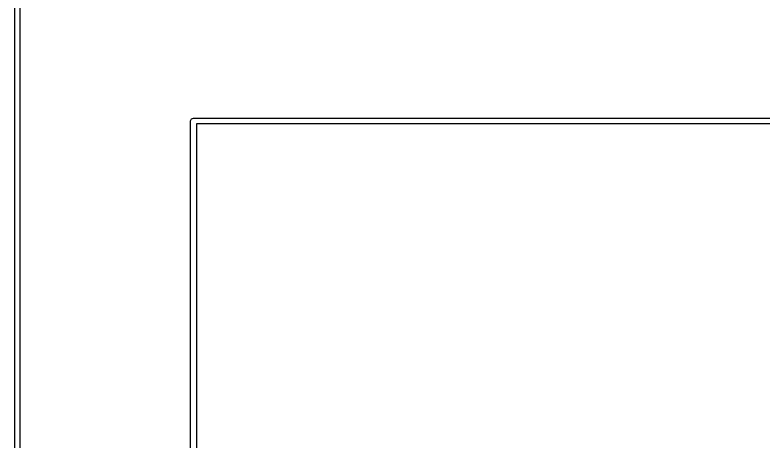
# Model space of a CAD drawing. Extents: x 10 to 287, y -200 to -10.
# Drawn here: x 98.11 to 113.58, y -72.83 to -64.01 of the extents above; entities that cross this region are included whole.
import ezdxf

# ---------------------------------------------------------------- set-up
doc = ezdxf.new("R2010")
doc.units = 0
doc.layers.add('BLACK', color=7, linetype='CONTINUOUS')

msp = doc.modelspace()

# ---------------------------------------------------------------- linework, layer by layer
at = {"layer": 'BLACK', "linetype": 'CONTINUOUS'}
for p, q in [((98.105, -125.185), (98.105, -55.235)), ((98.205, -55.285), (98.205, -125.135)), ((101.74, -66.2), (101.758, -66.1576)), ((101.74, -120.7), (101.74, -66.2)), ((101.758, -66.1576), (101.8, -66.14)), ((101.8, -66.14), (132, -66.14)), ((101.86, -66.26), (101.86, -120.64)), ((131.94, -66.26), (101.86, -66.26))]:
    msp.add_line(p, q, dxfattribs=at)

doc.saveas('drawing.dxf')
